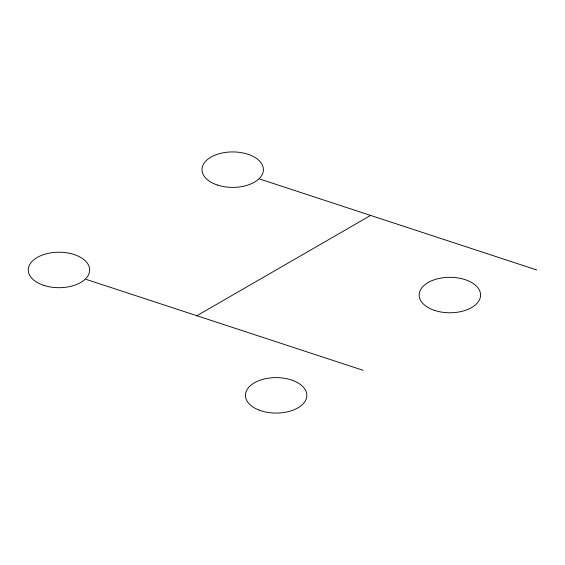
<?xml version="1.0" encoding="UTF-8"?>
<svg xmlns="http://www.w3.org/2000/svg" width="565" height="565" viewBox="0 0 565 565"><rect width="100%" height="100%" fill="white"/><g stroke="black" fill="none" stroke-linecap="round" stroke-linejoin="round"><path stroke-width="0.85" d="M196.507 315.934L370.252 215.625M259.851 179.056L536.75 269.964M86.113 279.364L363.013 370.273M258.925 410.035A30.715 17.734 0 0 0 306.774 396.609A30.715 17.734 0 0 0 262.718 379.398A30.715 17.734 0 0 0 258.925 410.035M43.604 285.318A30.715 17.734 0 0 0 89.68 269.964A30.715 17.734 0 0 0 43.604 254.603A30.715 17.734 0 0 0 43.604 285.318M434.52 310.397A30.715 17.734 0 0 0 480.589 295.036A30.715 17.734 0 0 0 434.52 279.682A30.715 17.734 0 0 0 434.52 310.397M217.348 185.009A30.715 17.734 0 0 0 263.417 169.655A30.715 17.734 0 0 0 217.348 154.294A30.715 17.734 0 0 0 217.348 185.009"/></g></svg>
